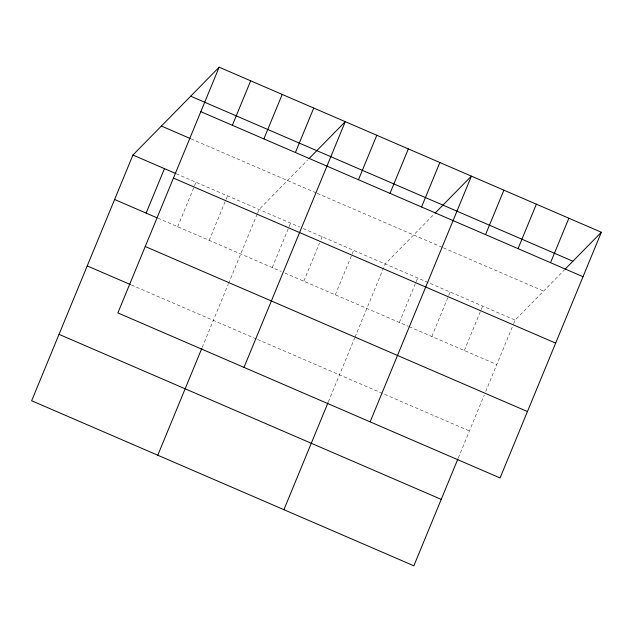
<?xml version="1.0" encoding="UTF-8"?>
<svg xmlns="http://www.w3.org/2000/svg" width="633" height="633" viewBox="0 0 633 633"><rect width="100%" height="100%" fill="white"/><g stroke="black" fill="none" stroke-linecap="round" stroke-linejoin="round"><path stroke-width="0.47" stroke-dasharray="3.17 2.37" d="M177.667 226.725L194.125 186.806M194.497 185.896L195.993 182.264M209.199 240.342L227.524 195.882M202.22 347.382L228.149 284.478M228.521 283.576L257.188 214.033M257.56 213.131L259.055 209.499L307.701 159.943M272.261 267.577L288.719 227.651M289.091 226.741L290.587 223.117M303.793 281.194L319.499 243.08M320.994 239.448L322.118 236.726M335.324 294.804L351.782 254.885M352.154 253.975L353.649 250.344M328.353 401.852L354.654 338.038M355.018 337.144L385.18 263.961L434.483 213.74M399.344 322.45L415.802 282.524M416.174 281.622L417.669 277.99M431.833 336.479L450.158 292.019M464.321 350.508L482.647 306.048M458.3 457.96L484.229 395.055M485.709 391.463L513.26 324.61M513.64 323.7L515.135 320.076L564.43 269.856M191.111 138.888L316.334 192.962M317.236 193.35L442.514 247.448M443.416 247.835L543.589 291.093M176.172 173.711L299.599 227.002M303.199 228.56L515.135 320.076M157.846 218.171L281.274 271.47M284.874 273.021L408.372 326.351M409.274 326.739L496.81 364.537M131.371 284.977L256.602 339.051M257.504 339.438L469.433 430.954"/><path stroke-width="0.95" d="M219.145 67.201L117.865 312.924L500.07 477.962L601.35 232.248L219.145 67.201L132.93 155.038L31.65 400.752L413.855 565.799L457.928 458.862M146.136 213.115L164.461 168.647M232.351 125.287L250.676 80.818M263.882 138.896L282.207 94.436M157.775 455.222L201.848 348.285M295.413 152.513L313.739 108.053M243.998 367.385L345.27 121.671L309.007 158.614M358.476 179.748L376.801 135.28M390.007 193.358L408.34 148.897M283.908 509.684L327.981 402.746M421.546 206.975L439.872 162.515M370.123 421.855L471.403 176.132L435.132 213.076M485.558 234.621L503.884 190.161M518.047 248.65L536.373 204.19M550.536 262.679L568.861 218.219M565.079 269.191L601.35 232.248M190.691 96.192L572.897 261.231M200.819 111.669L583.025 276.708M161.383 126.054L190.209 138.5M132.93 155.038L175.27 173.315M173.442 178.079L555.647 343.126M114.605 199.498L156.944 217.784M145.242 246.514L527.447 411.553M87.227 265.915L130.469 284.589M59.027 334.343L441.233 499.382"/></g></svg>
